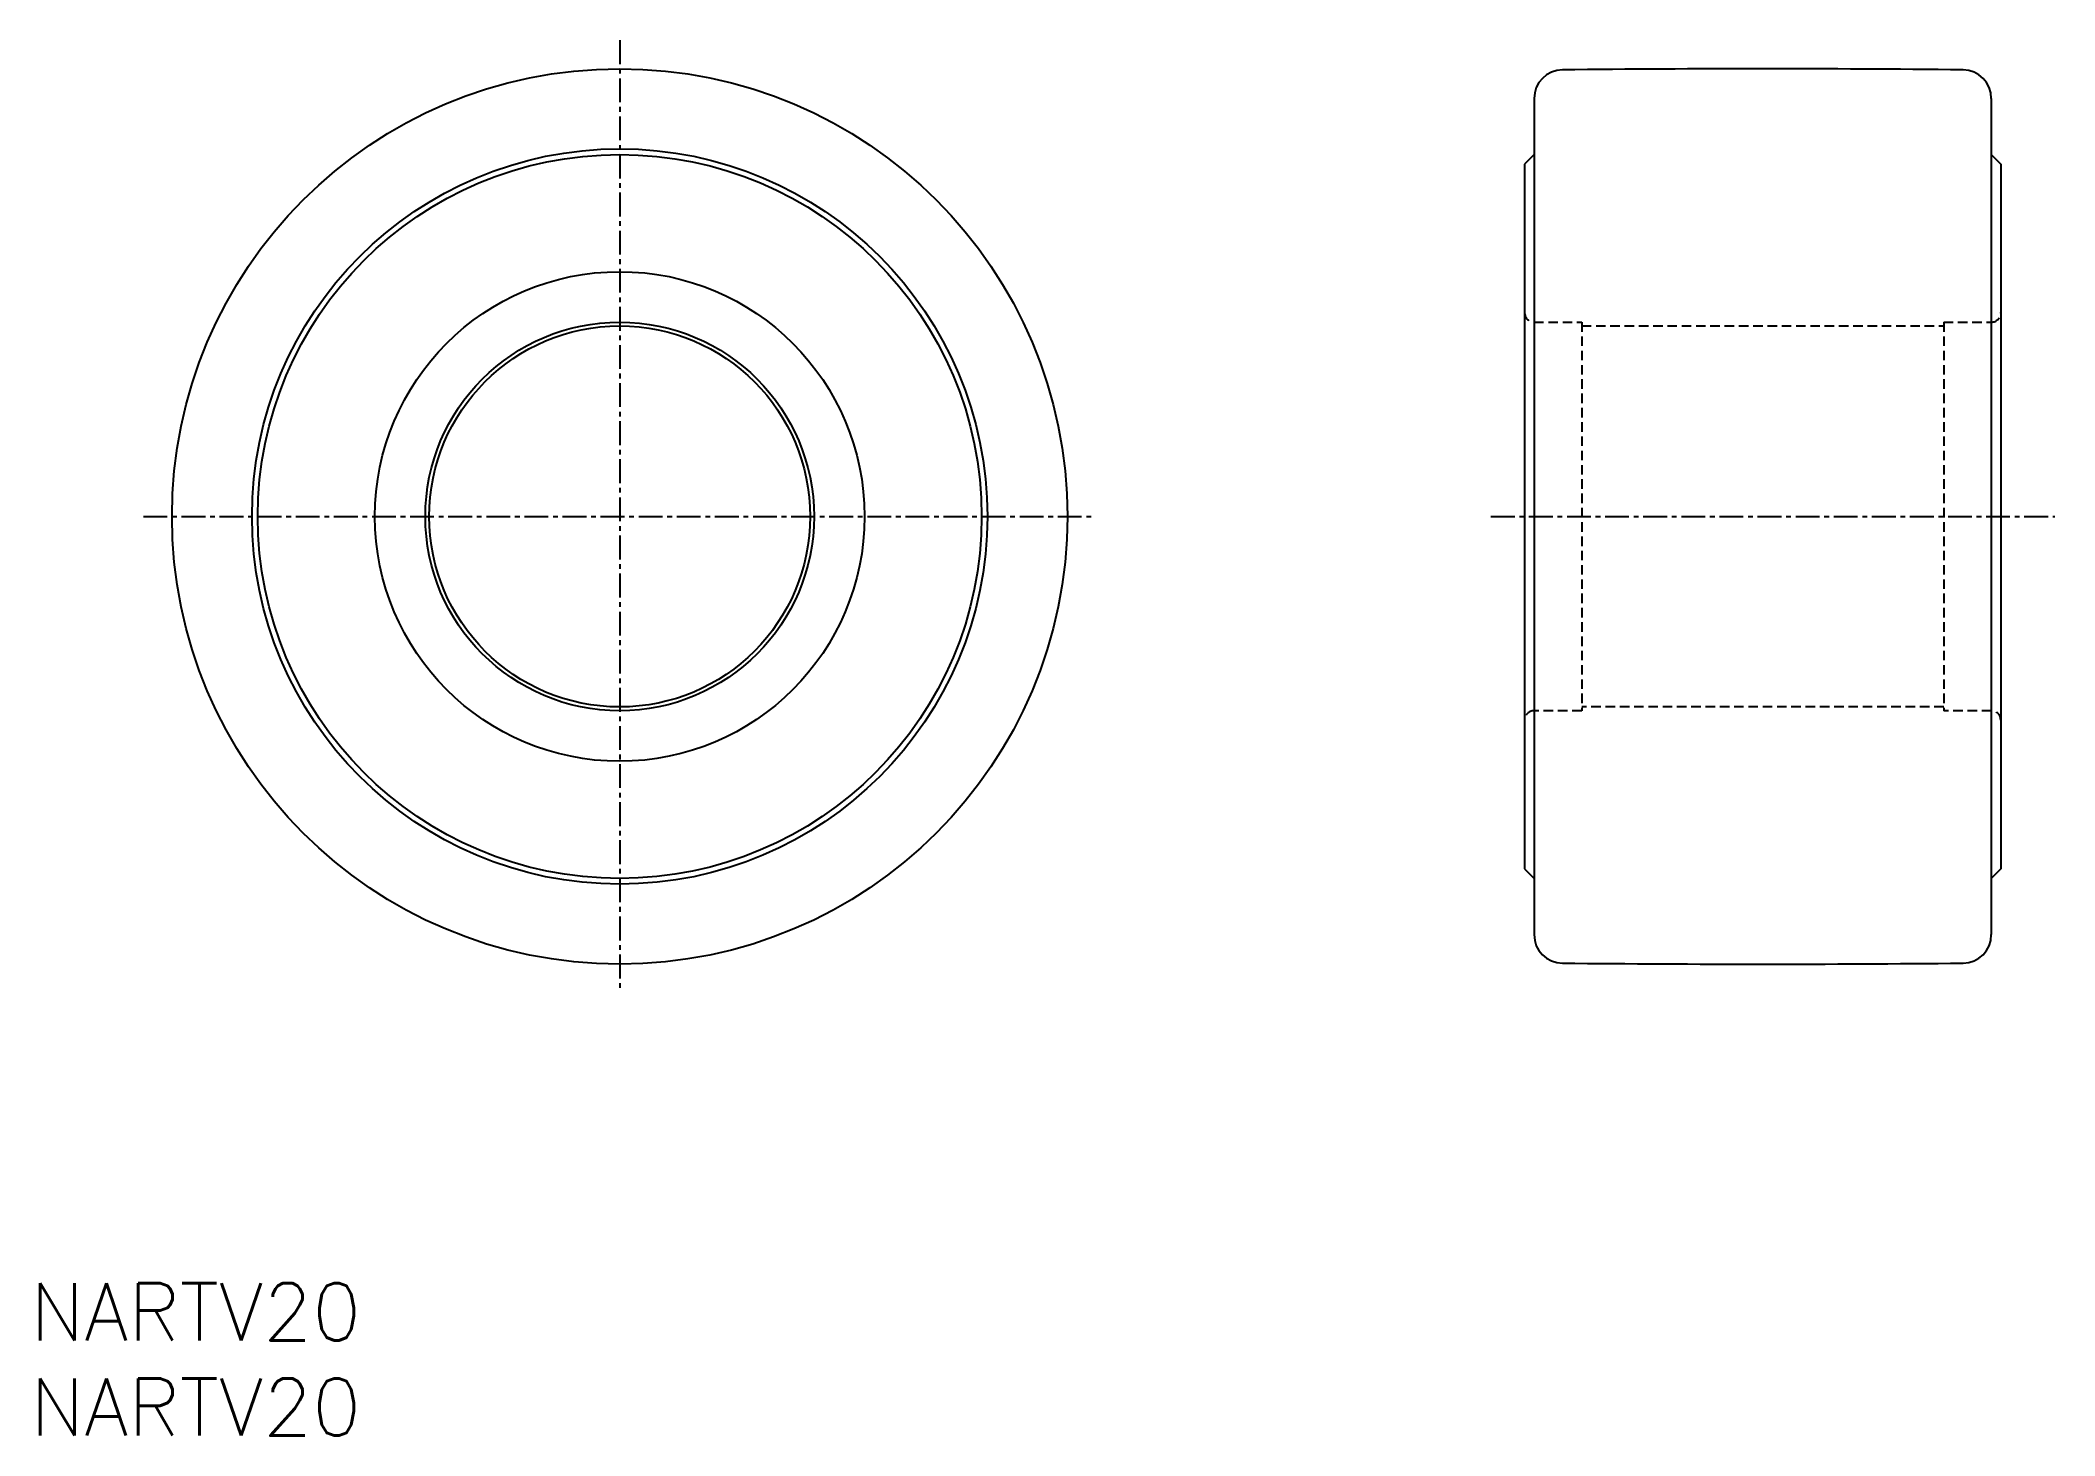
# Model space of a CAD drawing. Extents: x 45 to 151, y 37 to 111.
import ezdxf
from ezdxf.enums import TextEntityAlignment as Align

# ---------------------------------------------------------------- set-up
doc = ezdxf.new("R2010")
doc.units = 0
doc.linetypes.add('CENTER', pattern=[2, 1.25, -0.25, 0.25, -0.25])
doc.linetypes.add('DASHED', pattern=[0.75, 0.5, -0.25])
doc.layers.get('0').update_dxf_attribs({"linetype": 'CONTINUOUS'})
doc.layers.add('CENTER', color=1, linetype='CENTER')
doc.styles.get("Standard").update_dxf_attribs({"font": 'txt.shx', "bigfont": 'extfont.shx'})

msp = doc.modelspace()

# ---------------------------------------------------------------- linework, layer by layer
at = {"color": 7, "linetype": 'CONTINUOUS'}
for p, q in [((123.71, 107.49), (123.71, 63.6)), ((147.71, 107.49), (147.71, 63.6)), ((123.71, 104.55), (123.21, 104.05)), ((123.21, 104.05), (123.21, 67.05)), ((147.71, 104.55), (148.21, 104.05)), ((148.21, 104.05), (148.21, 67.05)), ((123.21, 67.05), (123.71, 66.55)), ((148.21, 67.05), (147.71, 66.55))]:
    msp.add_line(p, q, dxfattribs=at)
at = {"color": 3, "linetype": 'DASHED'}
for p, q in [((123.71, 95.75), (126.21, 95.75)), ((126.21, 95.75), (126.21, 75.35)), ((126.21, 95.55), (145.21, 95.55)), ((145.21, 95.75), (147.71, 95.75)), ((145.21, 95.75), (145.21, 75.35)), ((126.21, 75.35), (123.71, 75.35)), ((145.21, 75.55), (126.21, 75.55)), ((147.71, 75.35), (145.21, 75.35))]:
    msp.add_line(p, q, dxfattribs=at)
at = {"color": 7, "linetype": 'CONTINUOUS'}
for radius in [23.5, 19.3, 19, 12.85, 10.2, 10]:
    msp.add_circle((75.71, 85.55), radius, dxfattribs=at)
for centre, radius, start, end in [((125.21, 107.49), 1.5, 90.6025, 180), ((135.71, -890.95), 1000, 89.39748, 90.60252), ((146.21, 107.49), 1.5, 0, 89.3975), ((125.21, 63.6), 1.5, 180, 269.3975), ((146.21, 63.6), 1.5, 270.6025, 0), ((135.71, 1062.05), 1000, 269.39748, 270.60252)]:
    msp.add_arc(centre, radius, start, end, dxfattribs=at)
at = {"color": 3, "linetype": 'DASHED'}
for centre, start, end in [((123.71, 96.25), 180, 270), ((147.71, 96.25), 270, 0), ((123.71, 74.85), 90, 180), ((147.71, 74.85), 0, 90)]:
    msp.add_arc(centre, 0.5, start, end, dxfattribs=at)
at = {"layer": 'CENTER', "color": 1, "linetype": 'CENTER'}
for p, q in [((75.71, 110.55), (75.71, 60.55)), ((50.71, 85.55), (100.71, 85.55)), ((121.44, 85.55), (151.04, 85.55))]:
    msp.add_line(p, q, dxfattribs=at)

# ---------------------------------------------------------------- texts
at = {"color": 7, "linetype": 'CONTINUOUS'}
for p in [(44.78, 43.8), (44.78, 38.8)]:
    msp.add_text('NARTV20', height=3, dxfattribs=at).set_placement(p, align=Align.MIDDLE_LEFT)

doc.saveas('drawing.dxf')
